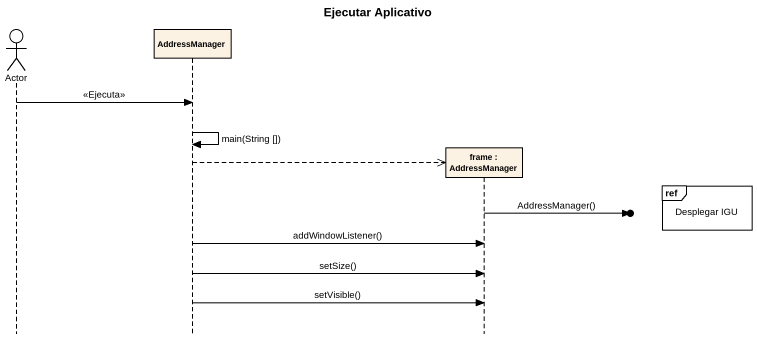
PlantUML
@startuml
title Ejecutar Aplicativo
hide footbox
actor "Actor" as Actor_
participant AddressManager
participant "frame : AddressManager" as frame_

Actor_ -> AddressManager : <<Ejecuta>>
AddressManager -> AddressManager : main(String [])
AddressManager -->> frame_ **
ref over frame_ : Desplegar IGU
frame_ ->o] : AddressManager()
AddressManager -> frame_ : addWindowListener()
AddressManager -> frame_ : setSize()
AddressManager -> frame_ : setVisible()
@enduml
